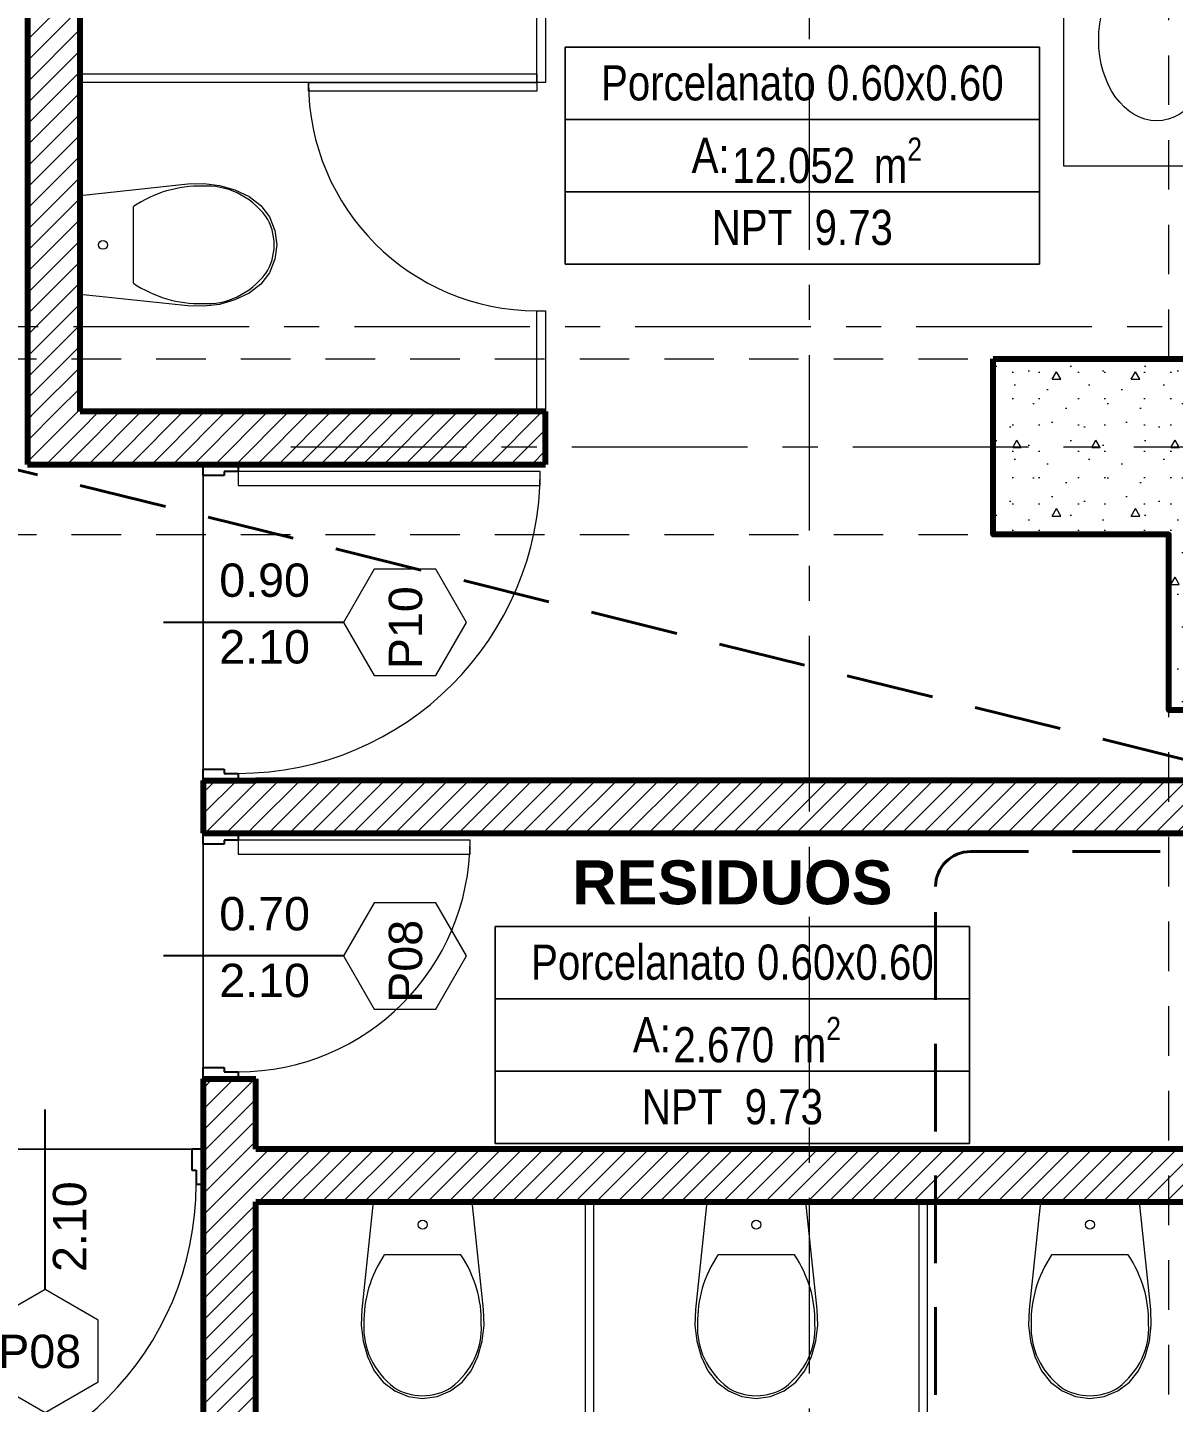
# Model space of a CAD drawing. Header units: inches. Extents: x -38 to 5698, y -33 to 92.
# Drawn here: x 232.82 to 236.083, y 14.428 to 18.344 of the extents above; entities that cross this region are included whole.
import ezdxf

# ---------------------------------------------------------------- set-up
doc = ezdxf.new("R2010")
doc.units = ezdxf.units.IN
doc.header["$MEASUREMENT"] = 0
doc.set_wipeout_variables(frame=1)
for name, pattern in [('A-PB$0$HIDDEN', [0.375, 0.25, -0.125]), ('CONTINUA', [0]), ('Hidden Line', [0.195611, 0.141111, -0.0545]), ('Punto & Raya', [0.65, 0.5, -0.075, 0, -0.075]), ('Wipeout_Contour', [1, 0, -1])]:
    doc.linetypes.add(name, pattern=pattern)
for name, color, linetype in [('02 _ ARQ _ ALB _ Ejes Generales', 7, 'Continuous'), ('02 _ ARQ _ ZON _ Espacio.3D', 7, 'Continuous'), ('08 _ STR _ EXT _ 06 Columnas', 7, 'Continuous'), ('08 _ STR _ EXT _ 09 Vigas', 7, 'Continuous'), ('Estructura - 04 MURO', 253, 'Continuous'), ('Interior - Sanitarios', 7, 'Continuous'), ('Marcador - Secciones', 251, 'Continuous')]:
    doc.layers.add(name, color=color, linetype=linetype)
doc.layers.add('distribucion a sub tableros', color=210, linetype='CONTINUA', lineweight=40)
doc.styles.add('Estilo_Generado_4', font='swisse.ttf')
doc.styles.add('Estilo_Generado_8', font='arialbd.ttf')
doc.styles.add('Estilo_Generado_9', font='ARIALN.TTF')
pattern_1 = [(45, (185.000023, 3e-09), (-0.030052038, 0.030052038), [])]

msp = doc.modelspace()

# ---------------------------------------------------------------- hatches: boundary and pattern name
at = {"layer": '08 _ STR _ EXT _ 06 Columnas', "linetype": 'Continuous', "lineweight": 9}
h = msp.add_hatch(dxfattribs=at)
h.set_pattern_fill('HORMIGÓN_EN_MASA_0002', style=0, pattern_type=2)
h.set_pattern_definition([(0, (185.00002, 3e-09), (0, 0.3897114), [0.024375, -0.200625]), (0, (185.11252, 0.19486), (0, 0.3897114), [0.024375, -0.200625]), (60, (185.00002, 3e-09), (-0.3375, 0.1948557), [0.024375, -0.200625]), (60, (185.22502, 3e-09), (-0.3375, 0.1948557), [0.024375, -0.200625]), (120, (185.0244, 3e-09), (0.3375, 0.1948557), [0.024375, -0.200625]), (120, (185.2494, 3e-09), (0.3375, 0.1948557), [0.024375, -0.200625]), (0, (185.00002, 0.0375), (0, 0.075), [0, -0.075, 0, -0.1125]), (45, (185.03752, 0.0375), (-0.05303301, 0.05303301), [0, -0.05625, 0, -0.09375])])
h.paths.add_polyline_path([(235.57, 17.4), (235.57, 16.9), (236.07, 16.9), (236.07, 16.4), (236.57, 16.4), (236.57, 17.4)])

# ---------------------------------------------------------------- linework, layer by layer
at = {"layer": '02 _ ARQ _ ZON _ Espacio.3D', "color": 252, "linetype": 'Continuous', "lineweight": 13}
for p, q in [((235.7014, 18.2878), (234.3511, 18.2878)), ((234.3511, 18.2878), (234.3511, 17.6701)), ((234.3511, 18.2878), (235.7014, 18.2878)), ((234.3511, 18.0819), (234.3511, 18.2878)), ((235.7014, 17.6701), (235.7014, 18.2878)), ((235.7014, 18.2878), (235.7014, 18.0819)), ((235.7014, 18.0819), (234.3511, 18.0819)), ((234.3511, 18.0819), (235.7014, 18.0819)), ((234.3511, 17.876), (234.3511, 18.0819)), ((235.7014, 18.0819), (235.7014, 17.876)), ((235.7014, 17.876), (234.3511, 17.876)), ((234.3511, 17.876), (235.7014, 17.876)), ((234.3511, 17.6701), (234.3511, 17.876)), ((235.7014, 17.876), (235.7014, 17.6701)), ((234.3511, 17.6701), (235.7014, 17.6701)), ((235.7014, 17.6701), (234.3511, 17.6701)), ((235.5023, 15.7837), (234.152, 15.7837)), ((234.152, 15.7837), (234.152, 15.166)), ((234.152, 15.7837), (235.5023, 15.7837)), ((234.152, 15.5778), (234.152, 15.7837)), ((235.5023, 15.166), (235.5023, 15.7837)), ((235.5023, 15.7837), (235.5023, 15.5778)), ((235.5023, 15.5778), (234.152, 15.5778)), ((234.152, 15.5778), (235.5023, 15.5778)), ((234.152, 15.3719), (234.152, 15.5778)), ((235.5023, 15.5778), (235.5023, 15.3719)), ((235.5023, 15.3719), (234.152, 15.3719)), ((234.152, 15.3719), (235.5023, 15.3719)), ((234.152, 15.166), (234.152, 15.3719)), ((235.5023, 15.3719), (235.5023, 15.166)), ((234.152, 15.166), (235.5023, 15.166)), ((235.5023, 15.166), (234.152, 15.166))]:
    msp.add_line(p, q, dxfattribs=at)
at = {"layer": '02 _ ARQ _ ZON _ Espacio.3D', "color": 254, "linetype": 'Continuous', "lineweight": 0, "flags": 128}
msp.add_lwpolyline([(205.07, 17.4), (229.57, 17.4), (229.57, 16.25), (230.77, 16.25), (230.77, 15.5372), (232.42, 15.5372), (232.42, 15.1499), (233.32, 15.1499), (233.3204, 17.1), (232.82, 17.1), (232.82, 19.05), (230.67, 19.05), (230.67, 20.35), (231.67, 20.35), (231.67, 22.25), (231.17, 22.25), (231.17, 22.7), (231.67, 22.7), (231.67, 24.4), (231.17, 24.4), (231.17, 24.85), (231.67, 24.85), (231.67, 29.7), (208.07, 29.7)], dxfattribs=at)
at = {"layer": '02 _ ARQ _ ZON _ Espacio.3D', "color": 9, "linetype": 'Continuous', "lineweight": 5, "flags": 128}
for points in [[(232.97, 20.1), (232.97, 17.2499), (234.295, 17.2499), (234.295, 17.0999), (233.32, 17.0999), (233.32, 16.1999), (236.32, 16.1999), (236.32, 16.4), (236.07, 16.4), (236.07, 16.9), (235.57, 16.9), (235.57, 17.4), (236.32, 17.4), (236.32, 20.1)], [(233.47, 15.1499), (236.3199, 15.1499), (236.32, 16.0499), (233.32, 16.0499), (233.32, 15.3499), (233.47, 15.3499)], [(232.42, 15.1499), (232.42, 11.7), (236.32, 11.7), (236.32, 14.9999), (233.47, 14.9999), (233.47, 13.6749), (233.32, 13.6749), (233.32, 15.1499)]]:
    msp.add_lwpolyline(points, close=True, dxfattribs=at)
at = {"layer": '08 _ STR _ EXT _ 06 Columnas', "color": 7, "linetype": 'Continuous', "lineweight": 80, "flags": 128}
msp.add_lwpolyline([(235.57, 17.4), (236.57, 17.4), (236.57, 16.4), (236.07, 16.4), (236.07, 16.9), (235.57, 16.9)], close=True, dxfattribs=at)
at = {"layer": '08 _ STR _ EXT _ 09 Vigas', "color": 251, "linetype": 'Hidden Line', "lineweight": 13}
for p, q in [((236.07, 17.4), (236.07, 20.35)), ((229.57, 16.9), (236.07, 16.9)), ((229.57, 16.9), (236.07, 16.9))]:
    msp.add_line(p, q, dxfattribs=at)
at = {"layer": 'distribucion a sub tableros', "linetype": 'A-PB$0$HIDDEN', "lineweight": 40}
msp.add_line((237.1702, 15.9973), (235.5056, 15.9973), dxfattribs=at)
msp.add_arc((235.5056, 15.8973), 0.1, 90, 180, dxfattribs=at)
at = {"layer": 'Estructura - 04 MURO', "color": 165, "linetype": 'Continuous', "lineweight": 25}
for p, q in [((233.42, 17.0799), (233.38, 17.0799)), ((233.38, 17.0799), (233.38, 17.0679)), ((233.38, 17.0679), (233.32, 17.0679)), ((233.32, 16.2319), (233.38, 16.2319)), ((233.38, 16.2319), (233.38, 16.2199)), ((233.38, 16.2199), (233.42, 16.2199)), ((233.38, 16.0179), (233.32, 16.0179)), ((233.42, 16.0299), (233.38, 16.0299)), ((233.38, 16.0299), (233.38, 16.0179)), ((233.32, 15.3819), (233.38, 15.3819)), ((233.38, 15.3819), (233.38, 15.3699)), ((233.38, 15.3699), (233.42, 15.3699)), ((233.288, 15.1499), (233.288, 15.0899)), ((233.288, 15.0899), (233.3, 15.0899)), ((233.3, 15.0899), (233.3, 15.0499))]:
    msp.add_line(p, q, dxfattribs=at)
at = {"layer": 'Estructura - 04 MURO', "color": 165, "linetype": 'Continuous', "lineweight": 15}
for p, q in [((234.28, 17.0799), (233.42, 17.0799)), ((233.42, 17.0799), (233.42, 17.0399)), ((234.28, 17.0399), (234.28, 17.0799)), ((233.42, 17.0399), (234.28, 17.0399)), ((234.08, 16.0299), (233.42, 16.0299)), ((233.42, 16.0299), (233.42, 15.9899)), ((234.08, 15.9899), (234.08, 16.0299)), ((233.42, 15.9899), (234.08, 15.9899))]:
    msp.add_line(p, q, dxfattribs=at)
at = {"layer": 'Estructura - 04 MURO', "color": 152, "linetype": 'Continuous', "lineweight": 25}
for p, q in [((233.72, 16.6499), (233.2075, 16.6499)), ((233.72, 15.6999), (233.2075, 15.6999)), ((232.87, 14.7499), (232.87, 15.2624))]:
    msp.add_line(p, q, dxfattribs=at)
at = {"layer": 'Estructura - 04 MURO', "color": 251, "linetype": 'Continuous', "lineweight": 13, "flags": 128}
for points in [[(234.07, 16.6499), (233.9825, 16.8015), (233.8075, 16.8015), (233.72, 16.6499), (233.8075, 16.4984), (233.9825, 16.4984)], [(234.07, 15.6999), (233.9825, 15.8515), (233.8075, 15.8515), (233.72, 15.6999), (233.8075, 15.5484), (233.9825, 15.5484)], [(232.87, 14.3999), (233.0216, 14.4874), (233.0216, 14.6624), (232.87, 14.7499), (232.7185, 14.6624), (232.7185, 14.4874)]]:
    msp.add_lwpolyline(points, close=True, dxfattribs=at)
at = {"layer": 'Estructura - 04 MURO', "color": 7, "linetype": 'Continuous', "lineweight": 15}
for centre, radius in [((233.42, 17.0799), 0.86), ((233.42, 16.0299), 0.66), ((232.44, 15.0499), 0.86)]:
    msp.add_arc(centre, radius, 270, 0, dxfattribs=at)
at = {"layer": 'Interior - Sanitarios', "color": 205, "linetype": 'Continuous', "lineweight": 13}
for p, q in [((235.77, 20.1), (235.77, 17.95)), ((235.77, 17.95), (236.32, 17.95))]:
    msp.add_line(p, q, dxfattribs=at)
at = {"layer": 'Interior - Sanitarios', "color": 175, "linetype": 'Continuous', "lineweight": 13}
for p, q in [((234.27, 18.1999), (234.27, 18.4874)), ((234.295, 18.4874), (234.295, 18.1999)), ((234.27, 18.1874), (234.27, 18.1999)), ((234.295, 18.1874), (234.27, 18.1874)), ((234.295, 18.1999), (234.295, 18.1874))]:
    msp.add_line(p, q, dxfattribs=at)
at = {"layer": 'Interior - Sanitarios', "color": 251, "linetype": 'Continuous', "lineweight": 13}
for p, q in [((233.1214, 17.7249), (233.1214, 17.8339)), ((233.1214, 17.616), (233.1214, 17.7249)), ((233.945, 14.8485), (233.8361, 14.8485)), ((234.0539, 14.8485), (233.945, 14.8485)), ((234.895, 14.8485), (234.7861, 14.8485)), ((235.0039, 14.8485), (234.895, 14.8485)), ((235.845, 14.8485), (235.7361, 14.8485)), ((235.9539, 14.8485), (235.845, 14.8485))]:
    msp.add_line(p, q, dxfattribs=at)
at = {"layer": 'Interior - Sanitarios', "color": 175, "linetype": 'Continuous', "lineweight": 13, "flags": 128}
for points in [[(232.97, 18.1874), (232.97, 18.2124), (234.27, 18.2124), (234.27, 18.1874)], [(234.295, 17.2499), (234.27, 17.2499), (234.27, 17.5374), (234.295, 17.5374)], [(234.4325, 14.9999), (234.4075, 14.9999), (234.4075, 13.6999), (234.4325, 13.6999)], [(235.3825, 14.9999), (235.3575, 14.9999), (235.3575, 13.6999), (235.3825, 13.6999)]]:
    msp.add_lwpolyline(points, close=True, dxfattribs=at)
at = {"layer": 'Interior - Sanitarios', "color": 7, "linetype": 'Continuous', "lineweight": 13, "flags": 128}
msp.add_lwpolyline([(234.27, 18.1624), (233.62, 18.1624), (233.62, 18.1874), (234.27, 18.1874)], close=True, dxfattribs=at)
at = {"layer": 'Interior - Sanitarios', "color": 251, "linetype": 'Continuous', "lineweight": 13, "flags": 128}
for points in [[(233.3667, 17.8944), (233.4103, 17.8819), (233.4513, 17.8629), (233.4839, 17.8373), (233.5088, 17.8043), (233.5246, 17.766), (233.53, 17.7249), (233.5246, 17.6839), (233.5088, 17.6456), (233.4839, 17.6125), (233.4513, 17.5869), (233.4103, 17.5679), (233.3667, 17.5555), (233.3218, 17.55), (233.2766, 17.5516), (232.97, 17.584), (232.97, 17.8659), (233.2766, 17.8983), (233.3218, 17.8998)], [(233.7756, 14.6032), (233.788, 14.5597), (233.807, 14.5186), (233.8326, 14.486), (233.8656, 14.4611), (233.904, 14.4454), (233.945, 14.4399), (233.986, 14.4454), (234.0244, 14.4611), (234.0574, 14.486), (234.083, 14.5186), (234.102, 14.5597), (234.1144, 14.6032), (234.1199, 14.6481), (234.1183, 14.6933), (234.086, 14.9999), (233.804, 14.9999), (233.7717, 14.6933), (233.7701, 14.6481)], [(234.7256, 14.6032), (234.738, 14.5597), (234.757, 14.5186), (234.7826, 14.486), (234.8156, 14.4611), (234.854, 14.4454), (234.895, 14.4399), (234.936, 14.4454), (234.9744, 14.4611), (235.0074, 14.486), (235.033, 14.5186), (235.052, 14.5597), (235.0644, 14.6032), (235.0699, 14.6481), (235.0683, 14.6933), (235.036, 14.9999), (234.754, 14.9999), (234.7217, 14.6933), (234.7201, 14.6481)], [(235.6756, 14.6032), (235.688, 14.5597), (235.707, 14.5186), (235.7326, 14.486), (235.7656, 14.4611), (235.804, 14.4454), (235.845, 14.4399), (235.886, 14.4454), (235.9244, 14.4611), (235.9574, 14.486), (235.983, 14.5186), (236.002, 14.5597), (236.0144, 14.6032), (236.0199, 14.6481), (236.0183, 14.6933), (235.986, 14.9999), (235.704, 14.9999), (235.6717, 14.6933), (235.6701, 14.6481)]]:
    msp.add_lwpolyline(points, close=True, dxfattribs=at)
at = {"layer": 'Interior - Sanitarios', "color": 251, "linetype": 'Continuous', "lineweight": 13}
for centre in [(233.035, 17.7249), (233.945, 14.9349), (234.895, 14.9349), (235.845, 14.9349)]:
    msp.add_circle(centre, 0.0127, dxfattribs=at)
at = {"layer": 'Interior - Sanitarios', "color": 7, "linetype": 'Continuous', "lineweight": 13}
msp.add_arc((234.27, 18.1874), 0.65, 180, 270, dxfattribs=at)
at = {"layer": 'Interior - Sanitarios', "color": 205, "linetype": 'Continuous', "lineweight": 13}
msp.add_ellipse((236.035, 18.3083), major_axis=(0, 0.23), ratio=0.717391, dxfattribs=at)
at = {"layer": 'Interior - Sanitarios', "color": 251, "linetype": 'Continuous', "lineweight": 13}
for centre, major_axis, start_param, end_param in [((233.3308, 17.6355), (0, 0.2569), 5.438328, 6.338917), ((233.3094, 17.4668), (0, 0.4253), 6.259569, 6.81259), ((233.4012, 17.7241), (0, 0.1385), 4.71825, 5.344893), ((233.4012, 17.7257), (0, 0.1385), 4.079884, 4.706528), ((233.3308, 17.8144), (0, 0.2569), 3.085865, 3.986454), ((233.3094, 17.983), (0, 0.4253), 2.61219, 3.165211), ((234.2031, 14.6605), (0.4253, 0), 2.612188, 3.165208), ((233.6869, 14.6605), (0.4253, 0), 6.259567, 6.812588), ((235.1531, 14.6605), (0.4253, 0), 2.612188, 3.165208), ((234.6369, 14.6605), (0.4253, 0), 6.259567, 6.812588), ((236.1031, 14.6605), (0.4253, 0), 2.612188, 3.165208), ((235.5869, 14.6605), (0.4253, 0), 6.259567, 6.812588), ((234.0345, 14.6392), (0.2569, 0), 3.085861, 3.98645), ((233.8555, 14.6392), (0.2569, 0), 5.438324, 6.338913), ((234.9845, 14.6392), (0.2569, 0), 3.085861, 3.98645), ((234.8055, 14.6392), (0.2569, 0), 5.438324, 6.338913), ((235.9345, 14.6392), (0.2569, 0), 3.085861, 3.98645), ((235.7555, 14.6392), (0.2569, 0), 5.438324, 6.338913), ((233.9458, 14.5688), (0.1385, 0), 4.079884, 4.706528), ((233.9442, 14.5688), (0.1385, 0), 4.71825, 5.344894), ((234.8958, 14.5688), (0.1385, 0), 4.079884, 4.706528), ((234.8942, 14.5688), (0.1385, 0), 4.71825, 5.344894), ((235.8458, 14.5688), (0.1385, 0), 4.079884, 4.706528), ((235.8442, 14.5688), (0.1385, 0), 4.71825, 5.344894)]:
    msp.add_ellipse(centre, major_axis=major_axis, ratio=0.875546, start_param=start_param, end_param=end_param, dxfattribs=at)

# ---------------------------------------------------------------- texts
at = {"layer": '02 _ ARQ _ ZON _ Espacio.3D', "color": 252, "lineweight": 25, "attachment_point": 2}
for s, insert, char_height, style in [('\\A1;{\\pqc;\\pt0;\\fArial Narrow|b0|i0|c0|p34;Porcelanato 0.60x0.60}', (235.0262, 18.2363), 0.1, 'Estilo_Generado_9'), ('\\A1;{\\pqc;\\pt0;\\fArial Narrow|b0|i0|c0|p34;A: }', (234.7651, 18.03), 0.1, 'Estilo_Generado_9'), ('\\A1;{\\pqc;\\pt0,0.3;\\fArial Narrow|b0|i0|c0|p34;12.052\\fArial Narrow|b0|i0|c0|p34;\\A1{\\H.66x;\\S^  ;}\\fArial Narrow|b0|i0|c0|p34; m\\fArial Narrow|b0|i0|c0|p34;\\A1{\\H.66x;\\S2^  ;}}', (235.0968, 18.0304), 0.1, 'Estilo_Generado_9'), ('\\A1;{\\pqc;\\pt0;\\fArial Narrow|b0|i0|c0|p34;NPT  9.73}', (235.0262, 17.8246), 0.1, 'Estilo_Generado_9'), ('\\A1;{\\pqc;\\pt0;\\fArial|b1|i0|c0|p34;RESIDUOS}', (234.8271, 15.9721), 0.125, 'Estilo_Generado_8'), ('\\A1;{\\pqc;\\pt0;\\fArial Narrow|b0|i0|c0|p34;Porcelanato 0.60x0.60}', (234.8271, 15.7322), 0.1, 'Estilo_Generado_9'), ('\\A1;{\\pqc;\\pt0;\\fArial Narrow|b0|i0|c0|p34;A: }', (234.598, 15.5259), 0.1, 'Estilo_Generado_9'), ('\\A1;{\\pqc;\\pt0,0.3;\\fArial Narrow|b0|i0|c0|p34;2.670\\fArial Narrow|b0|i0|c0|p34;\\A1{\\H.66x;\\S^  ;}\\fArial Narrow|b0|i0|c0|p34; m\\fArial Narrow|b0|i0|c0|p34;\\A1{\\H.66x;\\S2^  ;}}', (234.8977, 15.5264), 0.1, 'Estilo_Generado_9'), ('\\A1;{\\pqc;\\pt0;\\fArial Narrow|b0|i0|c0|p34;NPT  9.73}', (234.8271, 15.3205), 0.1, 'Estilo_Generado_9')]:
    msp.add_mtext(s, dxfattribs=dict(at, insert=insert, char_height=char_height, style=style))
at = {"layer": 'Estructura - 04 MURO', "color": 251, "lineweight": 25, "char_height": 0.095, "attachment_point": 7, "style": 'Estilo_Generado_4'}
for s, insert in [('\\A1;{\\pql;\\pt0;\\fSwis721 Ex BT|b0|i0|c0|p34;0.90\\fSwis721 Ex BT|b0|i0|c0|p34;\\A1{\\H.66x;\\S^  ;}\\fSwis721 Ex BT|b0|i0|c0|p34;\\fSwis721 Ex BT|b0|i0|c0|p34;}', (233.366, 16.6948)), ('\\A1;{\\pql;\\pt0;\\fSwis721 Ex BT|b0|i0|c0|p34;2.10\\fSwis721 Ex BT|b0|i0|c0|p34;\\A1{\\H.66x;\\S^  ;}\\fSwis721 Ex BT|b0|i0|c0|p34;\\fSwis721 Ex BT|b0|i0|c0|p34;}', (233.366, 16.505)), ('\\A1;{\\pql;\\pt0;\\fSwis721 Ex BT|b0|i0|c0|p34;0.70\\fSwis721 Ex BT|b0|i0|c0|p34;\\A1{\\H.66x;\\S^  ;}\\fSwis721 Ex BT|b0|i0|c0|p34;\\fSwis721 Ex BT|b0|i0|c0|p34;}', (233.366, 15.745)), ('\\A1;{\\pql;\\pt0;\\fSwis721 Ex BT|b0|i0|c0|p34;2.10\\fSwis721 Ex BT|b0|i0|c0|p34;\\A1{\\H.66x;\\S^  ;}\\fSwis721 Ex BT|b0|i0|c0|p34;\\fSwis721 Ex BT|b0|i0|c0|p34;}', (233.366, 15.555)), ('\\A1;{\\pql;\\pt0;\\fSwis721 Ex BT|b0|i0|c0|p34;P08\\fSwis721 Ex BT|b0|i0|c0|p34;\\fSwis721 Ex BT|b0|i0|c0|p34;\\fSwis721 Ex BT|b0|i0|c0|p34;}', (232.7367, 14.525))]:
    msp.add_mtext(s, dxfattribs=dict(at, insert=insert))
at = {"layer": 'Estructura - 04 MURO', "color": 251, "lineweight": 25, "char_height": 0.095, "attachment_point": 7, "rotation": 90, "style": 'Estilo_Generado_4'}
for s, insert in [('\\A1;{\\pql;\\pt0;\\fSwis721 Ex BT|b0|i0|c0|p34;P10\\fSwis721 Ex BT|b0|i0|c0|p34;\\fSwis721 Ex BT|b0|i0|c0|p34;\\fSwis721 Ex BT|b0|i0|c0|p34;}', (233.945, 16.5166)), ('\\A1;{\\pql;\\pt0;\\fSwis721 Ex BT|b0|i0|c0|p34;P08\\fSwis721 Ex BT|b0|i0|c0|p34;\\fSwis721 Ex BT|b0|i0|c0|p34;\\fSwis721 Ex BT|b0|i0|c0|p34;}', (233.945, 15.5666)), ('\\A1;{\\pql;\\pt0;\\fSwis721 Ex BT|b0|i0|c0|p34;2.10\\fSwis721 Ex BT|b0|i0|c0|p34;\\A1{\\H.66x;\\S^  ;}\\fSwis721 Ex BT|b0|i0|c0|p34;\\fSwis721 Ex BT|b0|i0|c0|p34;}', (233.015, 14.7999))]:
    msp.add_mtext(s, dxfattribs=dict(at, insert=insert))

# ---------------------------------------------------------------- next in the draw order: wipeouts: each hides what was drawn before it
at = {"color": 254, "linetype": 'Wipeout_Contour', "lineweight": 0, "ltscale": 4967.875553}
msp.add_wipeout([(232.97, 17.2499), (232.82, 17.0999), (232.97, 17.0999)], dxfattribs=at).dxf.layer = 'Estructura - 04 MURO'
at = {"color": 254, "linetype": 'Wipeout_Contour', "lineweight": 0, "ltscale": 6632.566014}
msp.add_wipeout([(233.47, 16.0499), (236.42, 16.0499), (236.42, 16.1999), (233.47, 16.1999)], dxfattribs=at).dxf.layer = 'Estructura - 04 MURO'
at = {"color": 254, "linetype": 'Wipeout_Contour', "lineweight": 0, "ltscale": 6632.026309}
msp.add_wipeout([(233.32, 15.1499), (233.32, 14.9999), (236.3199, 14.9999), (236.3199, 15.1499)], dxfattribs=at).dxf.layer = 'Estructura - 04 MURO'

# ---------------------------------------------------------------- next in the draw order: hatches: boundary and pattern name
at = {"layer": 'Estructura - 04 MURO', "linetype": 'Continuous', "lineweight": 5}
h = msp.add_hatch(dxfattribs=at)
h.set_pattern_fill('LADRILLO_COMÚN_0002', color=252, style=0, pattern_type=2)
h.set_pattern_definition(pattern_1)
h.paths.add_polyline_path([(232.97, 17.2499), (232.82, 17.0999), (232.97, 17.0999)])
h = msp.add_hatch(dxfattribs=at)
h.set_pattern_fill('LADRILLO_COMÚN_0002', color=252, style=0, pattern_type=2)
h.set_pattern_definition(pattern_1)
h.paths.add_polyline_path([(233.47, 16.0499), (236.42, 16.0499), (236.42, 16.1999), (233.47, 16.1999)])
h = msp.add_hatch(dxfattribs=at)
h.set_pattern_fill('LADRILLO_COMÚN_0002', color=252, style=0, pattern_type=2)
h.set_pattern_definition(pattern_1)
h.paths.add_polyline_path([(233.32, 15.1499), (233.32, 14.9999), (236.3199, 14.9999), (236.3199, 15.1499)])

# ---------------------------------------------------------------- next in the draw order: linework, layer by layer
at = {"layer": '08 _ STR _ EXT _ 09 Vigas', "color": 251, "linetype": 'Hidden Line', "lineweight": 13}
msp.add_line((236.07, 7.7), (236.07, 16.9), dxfattribs=at)
at = {"layer": 'distribucion a sub tableros', "linetype": 'A-PB$0$HIDDEN', "lineweight": 40}
msp.add_line((235.4056, 11.45), (235.4056, 15.8973), dxfattribs=at)
at = {"layer": 'Estructura - 04 MURO', "color": 165, "linetype": 'Continuous', "lineweight": 25}
for p, q in [((233.32, 15.1499), (233.288, 15.1499)), ((233.32, 15.0499), (233.32, 15.1499)), ((233.3, 15.0499), (233.32, 15.0499))]:
    msp.add_line(p, q, dxfattribs=at)
at = {"layer": 'Estructura - 04 MURO', "color": 7, "linetype": 'Continuous', "lineweight": 80}
for p, q in [((233.32, 15.1499), (233.32, 15.0499)), ((233.32, 15.1499), (233.32, 15.0499)), ((233.32, 15.1499), (233.32, 15.0499)), ((233.32, 15.0499), (233.32, 14.9999)), ((233.32, 15.0499), (233.32, 14.9999))]:
    msp.add_line(p, q, dxfattribs=at)
at = {"layer": 'Estructura - 04 MURO', "color": 7, "linetype": 'Continuous', "lineweight": 80, "flags": 128}
for points in [[(236.42, 16.1999), (233.47, 16.1999)], [(233.47, 16.0499), (236.42, 16.0499)], [(236.3199, 15.1499), (233.47, 15.1499)], [(233.47, 14.9999), (236.3199, 14.9999)]]:
    msp.add_lwpolyline(points, dxfattribs=at)
at = {"layer": 'Marcador - Secciones', "color": 251, "linetype": 'Punto & Raya', "lineweight": 13}
msp.add_line((235.0454, 46.2111), (235.0454, 0.9472), dxfattribs=at)

# ---------------------------------------------------------------- next in the draw order: wipeouts: each hides what was drawn before it
at = {"color": 254, "linetype": 'Wipeout_Contour', "lineweight": 0, "ltscale": 6624.476056}
msp.add_wipeout([(232.97, 17.2499), (232.97, 20.1), (232.82, 20.1), (232.82, 17.2499)], dxfattribs=at).dxf.layer = 'Estructura - 04 MURO'
at = {"color": 254, "linetype": 'Wipeout_Contour', "lineweight": 0, "ltscale": 6626.36641}
msp.add_wipeout([(233.32, 16.0499), (233.47, 16.0499), (233.47, 16.1999), (233.32, 16.1999)], dxfattribs=at).dxf.layer = 'Estructura - 04 MURO'
at = {"color": 254, "linetype": 'Wipeout_Contour', "lineweight": 0, "ltscale": 6626.333271}
msp.add_wipeout([(233.32, 15.1499), (233.47, 15.1499), (233.47, 15.3499), (233.32, 15.3499)], dxfattribs=at).dxf.layer = 'Estructura - 04 MURO'
at = {"color": 254, "linetype": 'Wipeout_Contour', "lineweight": 0, "ltscale": 6626.301188}
msp.add_wipeout([(233.47, 14.9999), (233.32, 14.9999), (233.32, 13.6749), (233.47, 13.6749)], dxfattribs=at).dxf.layer = 'Estructura - 04 MURO'

# ---------------------------------------------------------------- next in the draw order: hatches: boundary and pattern name
at = {"layer": 'Estructura - 04 MURO', "linetype": 'Continuous', "lineweight": 5}
h = msp.add_hatch(dxfattribs=at)
h.set_pattern_fill('LADRILLO_COMÚN_0002', color=252, style=0, pattern_type=2)
h.set_pattern_definition(pattern_1)
h.paths.add_polyline_path([(232.97, 17.2499), (232.97, 20.1), (232.82, 20.1), (232.82, 17.2499)])
h = msp.add_hatch(dxfattribs=at)
h.set_pattern_fill('LADRILLO_COMÚN_0002', color=252, style=0, pattern_type=2)
h.set_pattern_definition(pattern_1)
h.paths.add_polyline_path([(233.32, 16.0499), (233.47, 16.0499), (233.47, 16.1999), (233.32, 16.1999)])
h = msp.add_hatch(dxfattribs=at)
h.set_pattern_fill('LADRILLO_COMÚN_0002', color=252, style=0, pattern_type=2)
h.set_pattern_definition(pattern_1)
h.paths.add_polyline_path([(233.32, 15.1499), (233.47, 15.1499), (233.47, 15.3499), (233.32, 15.3499)])
h = msp.add_hatch(dxfattribs=at)
h.set_pattern_fill('LADRILLO_COMÚN_0002', color=252, style=0, pattern_type=2)
h.set_pattern_definition(pattern_1)
h.paths.add_polyline_path([(233.47, 14.9999), (233.32, 14.9999), (233.32, 13.6749), (233.47, 13.6749)])

# ---------------------------------------------------------------- next in the draw order: linework, layer by layer
at = {"layer": '08 _ STR _ EXT _ 09 Vigas', "color": 251, "linetype": 'Hidden Line', "lineweight": 13}
msp.add_line((229.57, 17.4), (236.07, 17.4), dxfattribs=at)
msp.add_line((229.57, 17.4), (236.07, 17.4), dxfattribs=at)
at = {"layer": 'Estructura - 04 MURO', "color": 165, "linetype": 'Continuous', "lineweight": 25}
for p, q in [((233.32, 16.1999), (233.32, 16.2319)), ((233.42, 16.2199), (233.42, 16.1999)), ((233.42, 16.1999), (233.32, 16.1999)), ((233.32, 16.0499), (233.42, 16.0499)), ((233.32, 16.0179), (233.32, 16.0499)), ((233.42, 16.0499), (233.42, 16.0299)), ((233.32, 15.3499), (233.32, 15.3819)), ((233.42, 15.3499), (233.32, 15.3499)), ((233.42, 15.3699), (233.42, 15.3499))]:
    msp.add_line(p, q, dxfattribs=at)
at = {"layer": 'Estructura - 04 MURO', "color": 7, "linetype": 'Continuous', "lineweight": 80}
for p, q in [((233.32, 16.1999), (233.42, 16.1999)), ((233.32, 16.1999), (233.42, 16.1999)), ((233.32, 16.1999), (233.42, 16.1999)), ((233.42, 16.1999), (233.47, 16.1999)), ((233.42, 16.1999), (233.47, 16.1999)), ((233.32, 16.0499), (233.42, 16.0499)), ((233.32, 16.0499), (233.42, 16.0499)), ((233.32, 16.0499), (233.42, 16.0499)), ((233.42, 16.0499), (233.47, 16.0499)), ((233.42, 16.0499), (233.47, 16.0499)), ((233.32, 15.3499), (233.42, 15.3499)), ((233.32, 15.3499), (233.42, 15.3499)), ((233.32, 15.3499), (233.42, 15.3499)), ((233.42, 15.3499), (233.47, 15.3499)), ((233.42, 15.3499), (233.47, 15.3499))]:
    msp.add_line(p, q, dxfattribs=at)
at = {"layer": 'Estructura - 04 MURO', "color": 7, "linetype": 'Continuous', "lineweight": 80, "flags": 128}
for points in [[(233.32, 16.1999), (233.32, 16.0499)], [(233.32, 15.3499), (233.32, 15.1499)], [(233.47, 15.1499), (233.47, 15.3499)], [(233.32, 14.9999), (233.32, 13.6749)], [(233.47, 13.6749), (233.47, 14.9999)]]:
    msp.add_lwpolyline(points, dxfattribs=at)
at = {"layer": 'Marcador - Secciones', "color": 251, "linetype": 'Punto & Raya', "lineweight": 13}
msp.add_line((231.3507, 17.4928), (241.7072, 17.4928), dxfattribs=at)

# ---------------------------------------------------------------- next in the draw order: wipeouts: each hides what was drawn before it
at = {"color": 254, "linetype": 'Wipeout_Contour', "lineweight": 0, "ltscale": 4968.737434}
msp.add_wipeout([(232.82, 17.2499), (232.82, 17.0999), (232.97, 17.2499)], dxfattribs=at).dxf.layer = 'Estructura - 04 MURO'

# ---------------------------------------------------------------- next in the draw order: hatches: boundary and pattern name
at = {"layer": 'Estructura - 04 MURO', "linetype": 'Continuous', "lineweight": 5}
h = msp.add_hatch(dxfattribs=at)
h.set_pattern_fill('LADRILLO_COMÚN_0002', color=252, style=0, pattern_type=2)
h.set_pattern_definition(pattern_1)
h.paths.add_polyline_path([(232.82, 17.2499), (232.82, 17.0999), (232.97, 17.2499)])

# ---------------------------------------------------------------- next in the draw order: linework, layer by layer
at = {"layer": 'Estructura - 04 MURO', "color": 7, "linetype": 'Continuous', "lineweight": 80, "flags": 128}
for points in [[(232.82, 20.1), (232.82, 17.0999)], [(232.97, 17.2499), (232.97, 20.1)], [(232.82, 17.0999), (232.97, 17.0999)]]:
    msp.add_lwpolyline(points, dxfattribs=at)

# ---------------------------------------------------------------- next in the draw order: wipeouts: each hides what was drawn before it
at = {"color": 254, "linetype": 'Wipeout_Contour', "lineweight": 0, "ltscale": 6627.358519}
msp.add_wipeout([(232.97, 17.0999), (234.295, 17.0999), (234.295, 17.2499), (232.97, 17.2499)], dxfattribs=at).dxf.layer = 'Estructura - 04 MURO'

# ---------------------------------------------------------------- next in the draw order: hatches: boundary and pattern name
at = {"layer": 'Estructura - 04 MURO', "linetype": 'Continuous', "lineweight": 5}
h = msp.add_hatch(dxfattribs=at)
h.set_pattern_fill('LADRILLO_COMÚN_0002', color=252, style=0, pattern_type=2)
h.set_pattern_definition(pattern_1)
h.paths.add_polyline_path([(232.97, 17.0999), (234.295, 17.0999), (234.295, 17.2499), (232.97, 17.2499)])

# ---------------------------------------------------------------- next in the draw order: linework, layer by layer
at = {"layer": '02 _ ARQ _ ALB _ Ejes Generales', "color": 252, "linetype": 'Punto & Raya', "lineweight": 13}
msp.add_line((233.57, 17.15), (239.57, 17.15), dxfattribs=at)
at = {"layer": 'distribucion a sub tableros', "linetype": 'A-PB$0$HIDDEN', "lineweight": 40}
msp.add_line((230.4225, 17.6722), (237.1702, 15.9973), dxfattribs=at)
at = {"layer": 'Estructura - 04 MURO', "color": 7, "linetype": 'Continuous', "lineweight": 80}
for p, q in [((233.32, 17.0999), (233.42, 17.0999)), ((233.32, 17.0999), (233.42, 17.0999)), ((233.32, 17.0999), (233.42, 17.0999)), ((233.42, 17.0999), (233.47, 17.0999)), ((233.42, 17.0999), (233.47, 17.0999))]:
    msp.add_line(p, q, dxfattribs=at)
at = {"layer": 'Estructura - 04 MURO', "color": 165, "linetype": 'Continuous', "lineweight": 25}
for p, q in [((233.32, 17.0999), (233.42, 17.0999)), ((233.32, 17.0679), (233.32, 17.0999)), ((233.42, 17.0999), (233.42, 17.0799))]:
    msp.add_line(p, q, dxfattribs=at)
at = {"layer": 'Estructura - 04 MURO', "color": 7, "linetype": 'Continuous', "lineweight": 80, "flags": 128}
for points in [[(234.295, 17.2499), (232.97, 17.2499)], [(234.295, 17.0999), (234.295, 17.2499)], [(232.97, 17.0999), (233.32, 17.0999)], [(233.47, 17.0999), (234.295, 17.0999)]]:
    msp.add_lwpolyline(points, dxfattribs=at)

doc.saveas('drawing.dxf')
